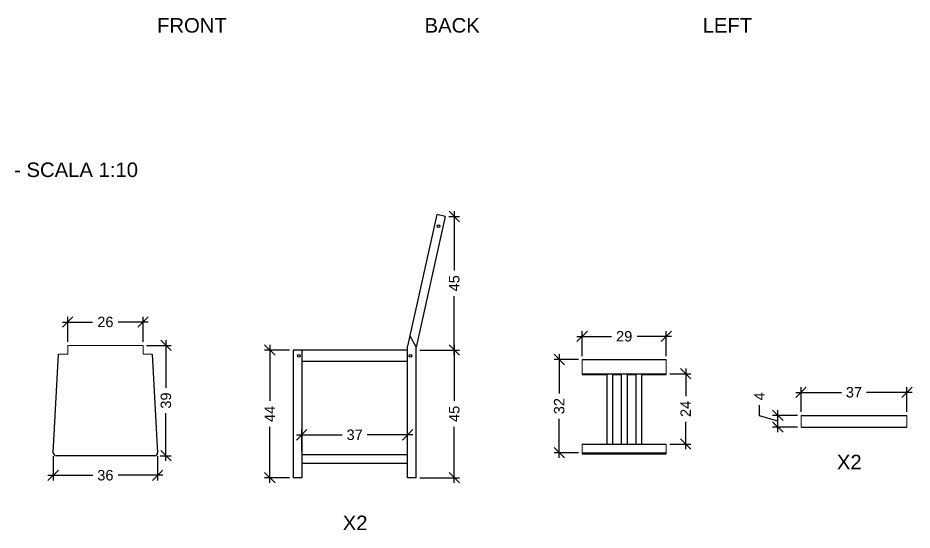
# Model space of a CAD drawing. Header units: inches. Extents: x -56 to 1054, y -93 to 354.
# Drawn here: x 167.1 to 475.4, y -93 to 83.5 of the extents above; entities that cross this region are included whole.
import ezdxf

# ---------------------------------------------------------------- set-up
doc = ezdxf.new("R2010")
doc.units = ezdxf.units.IN
doc.header["$MEASUREMENT"] = 0
doc.layers.get('0').update_dxf_attribs({"lineweight": 30})
doc.layers.add('G-ANNO-TEXT', color=3, linetype='Continuous')
doc.layers.add('quote', color=7, linetype='Continuous', lineweight=20)
doc.layers.add('Viti', color=4, linetype='Continuous', lineweight=25)
doc.styles.add('ARIAL', font='Arial.ttf')
doc.dimstyles.new('TICK_36', dxfattribs={"dimtxt": 3.6, "dimasz": 3.6, "dimexe": 1.8, "dimexo": 1.2, "dimgap": 1.8, "dimtad": 0, "dimdec": 0, "dimzin": 0, "dimdsep": 46, "dimtxsty": 'ARIAL', "dimblk": 'OBLIQUE', "dimcen": 1.8, "dimdle": 1.8, "dimclrd": 256, "dimclrt": 256, "dimadec": 0, "dimazin": 0, "dimtfac": 1, "dimtdec": 0, "dimtmove": 1, "dimatfit": 3, "dimldrblk": 'OPEN90', "dimfxl": 1, "dimtfill": 1, "dimtolj": 1, "dimtzin": 0, "dimarcsym": 0})

# ---------------------------------------------------------------- blocks, each defined once
blk = doc.blocks.new('_Oblique')
at = {"color": 0, "linetype": 'ByBlock', "lineweight": -2}
blk.add_line((-0.5, -0.5), (0.5, 0.5), dxfattribs=at)
blk = doc.blocks.new('*D24')
at = {"layer": 'quote', "lineweight": -2, "transparency": 16777216}
for p, q in [((218.17, -27.54), (218.17, -43.98)), ((218.17, -69.14), (218.17, -52.69))]:
    blk.add_line(p, q, dxfattribs=at)
at = {"layer": 'quote', "color": 0, "lineweight": -2, "transparency": 16777216}
for p, q in [((211.5, -29.34), (219.97, -29.34)), ((216.21, -67.34), (219.97, -67.34))]:
    blk.add_line(p, q, dxfattribs=at)
at = {"layer": 'quote', "lineweight": -2, "transparency": 16777216, "xscale": 3.6, "yscale": 3.6, "zscale": 3.6}
for p, rotation in [((218.17, -29.34), 90), ((218.17, -67.34), 270)]:
    blk.add_blockref('_Oblique', p, dxfattribs=dict(at, rotation=rotation))
at = {"layer": 'quote', "transparency": 16777216, "insert": (218.17, -48.34), "char_height": 3.6, "attachment_point": 5, "rotation": 90, "style": 'ARIAL', "bg_fill": 3, "box_fill_scale": 1.25, "bg_fill_color": 256, "bg_fill_true_color": 13158600, "bg_fill_transparency": 0}
blk.add_mtext('\\A1;39', dxfattribs=at)
blk = doc.blocks.new('_Open90')
at = {"color": 0, "linetype": 'ByBlock', "lineweight": -2}
for p, q in [((0, 0), (-1, 0)), ((-0.5, 0.5), (0, 0)), ((0, 0), (-0.5, -0.5))]:
    blk.add_line(p, q, dxfattribs=at)
blk = doc.blocks.new('*D25')
at = {"layer": 'quote', "color": 0, "lineweight": -2, "transparency": 16777216}
for p, q in [((179.3, -67.54), (179.3, -75.89)), ((215.3, -67.54), (215.3, -75.89))]:
    blk.add_line(p, q, dxfattribs=at)
at = {"layer": 'quote', "lineweight": -2, "transparency": 16777216}
for p, q in [((177.5, -74.09), (192.95, -74.09)), ((217.1, -74.09), (201.66, -74.09))]:
    blk.add_line(p, q, dxfattribs=at)
at = {"layer": 'quote', "lineweight": -2, "transparency": 16777216, "xscale": 3.6, "yscale": 3.6, "zscale": 3.6, "rotation": 180}
blk.add_blockref('_Oblique', (179.3, -74.09), dxfattribs=at)
at = {"layer": 'quote', "lineweight": -2, "transparency": 16777216, "xscale": 3.6, "yscale": 3.6, "zscale": 3.6}
blk.add_blockref('_Oblique', (215.3, -74.09), dxfattribs=at)
at = {"layer": 'quote', "transparency": 16777216, "insert": (197.3, -74.09), "char_height": 3.6, "attachment_point": 5, "style": 'ARIAL', "bg_fill": 3, "box_fill_scale": 1.25, "bg_fill_color": 256, "bg_fill_true_color": 13158600, "bg_fill_transparency": 0}
blk.add_mtext('\\A1;36', dxfattribs=at)
blk = doc.blocks.new('*D26')
at = {"layer": 'quote', "lineweight": -2, "transparency": 16777216}
for p, q in [((253.99, -29.13), (253.99, -48.48)), ((253.99, -76.73), (253.99, -57.38))]:
    blk.add_line(p, q, dxfattribs=at)
at = {"layer": 'quote', "color": 0, "lineweight": -2, "transparency": 16777216}
for p, q in [((260.79, -30.93), (252.19, -30.93)), ((260.79, -74.93), (252.19, -74.93))]:
    blk.add_line(p, q, dxfattribs=at)
at = {"layer": 'quote', "lineweight": -2, "transparency": 16777216, "xscale": 3.6, "yscale": 3.6, "zscale": 3.6}
for p, rotation in [((253.99, -30.93), 90), ((253.99, -74.93), 270)]:
    blk.add_blockref('_Oblique', p, dxfattribs=dict(at, rotation=rotation))
at = {"layer": 'quote', "transparency": 16777216, "insert": (253.99, -52.93), "char_height": 3.6, "attachment_point": 5, "rotation": 90, "style": 'ARIAL', "bg_fill": 3, "box_fill_scale": 1.25, "bg_fill_color": 256, "bg_fill_true_color": 13158600, "bg_fill_transparency": 0}
blk.add_mtext('\\A1;44', dxfattribs=at)
blk = doc.blocks.new('*D27')
at = {"layer": 'quote', "color": 0, "lineweight": -2, "transparency": 16777216}
for p, q in [((264.99, -65.73), (264.99, -58.34)), ((301.49, -65.73), (301.49, -58.34))]:
    blk.add_line(p, q, dxfattribs=at)
at = {"layer": 'quote', "lineweight": -2, "transparency": 16777216}
for p, q in [((263.19, -60.14), (278.89, -60.14)), ((303.29, -60.14), (287.6, -60.14))]:
    blk.add_line(p, q, dxfattribs=at)
at = {"layer": 'quote', "lineweight": -2, "transparency": 16777216, "xscale": 3.6, "yscale": 3.6, "zscale": 3.6, "rotation": 180}
blk.add_blockref('_Oblique', (264.99, -60.14), dxfattribs=at)
at = {"layer": 'quote', "lineweight": -2, "transparency": 16777216, "xscale": 3.6, "yscale": 3.6, "zscale": 3.6}
blk.add_blockref('_Oblique', (301.49, -60.14), dxfattribs=at)
at = {"layer": 'quote', "transparency": 16777216, "insert": (283.24, -60.14), "char_height": 3.6, "attachment_point": 5, "style": 'ARIAL', "bg_fill": 3, "box_fill_scale": 1.25, "bg_fill_color": 256, "bg_fill_true_color": 13158600, "bg_fill_transparency": 0}
blk.add_mtext('\\A1;37', dxfattribs=at)
blk = doc.blocks.new('*D28')
at = {"layer": 'quote', "lineweight": -2, "transparency": 16777216}
for p, q in [((317.59, 16.87), (317.59, -3.48)), ((317.59, -32.73), (317.59, -12.38))]:
    blk.add_line(p, q, dxfattribs=at)
at = {"layer": 'quote', "color": 0, "lineweight": -2, "transparency": 16777216}
for p, q in [((315.69, 15.07), (319.39, 15.07)), ((315.69, -30.93), (319.39, -30.93))]:
    blk.add_line(p, q, dxfattribs=at)
at = {"layer": 'quote', "lineweight": -2, "transparency": 16777216, "xscale": 3.6, "yscale": 3.6, "zscale": 3.6}
for p, rotation in [((317.59, 15.07), 90), ((317.59, -30.93), 270)]:
    blk.add_blockref('_Oblique', p, dxfattribs=dict(at, rotation=rotation))
at = {"layer": 'quote', "transparency": 16777216, "insert": (317.59, -7.93), "char_height": 3.6, "attachment_point": 5, "rotation": 90, "style": 'ARIAL', "bg_fill": 3, "box_fill_scale": 1.25, "bg_fill_color": 256, "bg_fill_true_color": 13158600, "bg_fill_transparency": 0}
blk.add_mtext('\\A1;45', dxfattribs=at)
blk = doc.blocks.new('*D29')
at = {"layer": 'quote', "lineweight": -2, "transparency": 16777216}
for p, q in [((317.59, -29.13), (317.59, -48.48)), ((317.59, -76.73), (317.59, -57.38))]:
    blk.add_line(p, q, dxfattribs=at)
at = {"layer": 'quote', "color": 0, "lineweight": -2, "transparency": 16777216}
for p, q in [((305.69, -30.93), (319.39, -30.93)), ((305.69, -74.93), (319.39, -74.93))]:
    blk.add_line(p, q, dxfattribs=at)
at = {"layer": 'quote', "lineweight": -2, "transparency": 16777216, "xscale": 3.6, "yscale": 3.6, "zscale": 3.6}
for p, rotation in [((317.59, -30.93), 90), ((317.59, -74.93), 270)]:
    blk.add_blockref('_Oblique', p, dxfattribs=dict(at, rotation=rotation))
at = {"layer": 'quote', "transparency": 16777216, "insert": (317.59, -52.93), "char_height": 3.6, "attachment_point": 5, "rotation": 90, "style": 'ARIAL', "bg_fill": 3, "box_fill_scale": 1.25, "bg_fill_color": 256, "bg_fill_true_color": 13158600, "bg_fill_transparency": 0}
blk.add_mtext('\\A1;45', dxfattribs=at)
blk = doc.blocks.new('*D31')
at = {"layer": 'quote', "color": 0, "lineweight": -2, "transparency": 16777216}
for p, q in [((361.65, -33.01), (361.65, -24.41)), ((390.65, -33.01), (390.65, -24.41))]:
    blk.add_line(p, q, dxfattribs=at)
at = {"layer": 'quote', "lineweight": -2, "transparency": 16777216}
for p, q in [((359.85, -26.21), (371.73, -26.21)), ((392.45, -26.21), (380.58, -26.21))]:
    blk.add_line(p, q, dxfattribs=at)
at = {"layer": 'quote', "lineweight": -2, "transparency": 16777216, "xscale": 3.6, "yscale": 3.6, "zscale": 3.6, "rotation": 180}
blk.add_blockref('_Oblique', (361.65, -26.21), dxfattribs=at)
at = {"layer": 'quote', "lineweight": -2, "transparency": 16777216, "xscale": 3.6, "yscale": 3.6, "zscale": 3.6}
blk.add_blockref('_Oblique', (390.65, -26.21), dxfattribs=at)
at = {"layer": 'quote', "transparency": 16777216, "insert": (376.15, -26.21), "char_height": 3.6, "attachment_point": 5, "style": 'ARIAL', "bg_fill": 3, "box_fill_scale": 1.25, "bg_fill_color": 256, "bg_fill_true_color": 13158600, "bg_fill_transparency": 0}
blk.add_mtext('\\A1;29', dxfattribs=at)
blk = doc.blocks.new('*D32')
at = {"layer": 'quote', "lineweight": -2, "transparency": 16777216}
for p, q in [((353.76, -32.41), (353.76, -45.93)), ((353.76, -68.11), (353.76, -54.59))]:
    blk.add_line(p, q, dxfattribs=at)
at = {"layer": 'quote', "color": 0, "lineweight": -2, "transparency": 16777216}
for p, q in [((360.45, -34.21), (351.96, -34.21)), ((360.45, -66.31), (351.96, -66.31))]:
    blk.add_line(p, q, dxfattribs=at)
at = {"layer": 'quote', "lineweight": -2, "transparency": 16777216, "xscale": 3.6, "yscale": 3.6, "zscale": 3.6}
for p, rotation in [((353.76, -34.21), 90), ((353.76, -66.31), 270)]:
    blk.add_blockref('_Oblique', p, dxfattribs=dict(at, rotation=rotation))
at = {"layer": 'quote', "transparency": 16777216, "insert": (353.76, -50.26), "char_height": 3.6, "attachment_point": 5, "rotation": 90, "style": 'ARIAL', "bg_fill": 3, "box_fill_scale": 1.25, "bg_fill_color": 256, "bg_fill_true_color": 13158600, "bg_fill_transparency": 0}
blk.add_mtext('\\A1;32', dxfattribs=at)
blk = doc.blocks.new('*D33')
at = {"layer": 'quote', "color": 0, "lineweight": -2, "transparency": 16777216}
for p, q in [((391.85, -39.09), (399.15, -39.09)), ((391.85, -63.31), (399.15, -63.31))]:
    blk.add_line(p, q, dxfattribs=at)
at = {"layer": 'quote', "lineweight": -2, "transparency": 16777216}
for p, q in [((397.35, -37.29), (397.35, -46.77)), ((397.35, -65.11), (397.35, -55.63))]:
    blk.add_line(p, q, dxfattribs=at)
at = {"layer": 'quote', "lineweight": -2, "transparency": 16777216, "xscale": 3.6, "yscale": 3.6, "zscale": 3.6}
for p, rotation in [((397.35, -39.09), 90), ((397.35, -63.31), 270)]:
    blk.add_blockref('_Oblique', p, dxfattribs=dict(at, rotation=rotation))
at = {"layer": 'quote', "transparency": 16777216, "insert": (397.35, -51.2), "char_height": 3.6, "attachment_point": 5, "rotation": 90, "style": 'ARIAL', "bg_fill": 3, "box_fill_scale": 1.25, "bg_fill_color": 256, "bg_fill_true_color": 13158600, "bg_fill_transparency": 0}
blk.add_mtext('\\A1;24', dxfattribs=at)
blk = doc.blocks.new('*D34')
at = {"layer": 'quote', "lineweight": -2, "transparency": 16777216}
for p, q in [((422.82, -53.57), (422.82, -49.97)), ((429.12, -59.26), (429.12, -51.66)), ((429.12, -55.46), (422.82, -53.57))]:
    blk.add_line(p, q, dxfattribs=at)
at = {"layer": 'quote', "color": 0, "lineweight": -2, "transparency": 16777216}
for p, q in [((435.91, -53.46), (427.32, -53.46)), ((435.91, -57.46), (427.32, -57.46))]:
    blk.add_line(p, q, dxfattribs=at)
at = {"layer": 'quote', "lineweight": -2, "transparency": 16777216, "xscale": 3.6, "yscale": 3.6, "zscale": 3.6}
for p, rotation in [((429.12, -53.46), 90), ((429.12, -57.46), 270)]:
    blk.add_blockref('_Oblique', p, dxfattribs=dict(at, rotation=rotation))
at = {"layer": 'quote', "transparency": 16777216, "insert": (422.82, -46.92), "char_height": 3.6, "attachment_point": 5, "rotation": 90, "style": 'ARIAL', "bg_fill": 3, "box_fill_scale": 1.25, "bg_fill_color": 256, "bg_fill_true_color": 13158600, "bg_fill_transparency": 0}
blk.add_mtext('\\A1;4', dxfattribs=at)
blk = doc.blocks.new('*D35')
at = {"layer": 'quote', "lineweight": -2, "transparency": 16777216}
for p, q in [((435.31, -45.51), (451.01, -45.51)), ((475.41, -45.51), (459.71, -45.51))]:
    blk.add_line(p, q, dxfattribs=at)
at = {"layer": 'quote', "color": 0, "lineweight": -2, "transparency": 16777216}
for p, q in [((437.11, -52.26), (437.11, -43.71)), ((473.61, -52.26), (473.61, -43.71))]:
    blk.add_line(p, q, dxfattribs=at)
at = {"layer": 'quote', "lineweight": -2, "transparency": 16777216, "xscale": 3.6, "yscale": 3.6, "zscale": 3.6, "rotation": 180}
blk.add_blockref('_Oblique', (437.11, -45.51), dxfattribs=at)
at = {"layer": 'quote', "lineweight": -2, "transparency": 16777216, "xscale": 3.6, "yscale": 3.6, "zscale": 3.6}
blk.add_blockref('_Oblique', (473.61, -45.51), dxfattribs=at)
at = {"layer": 'quote', "transparency": 16777216, "insert": (455.36, -45.51), "char_height": 3.6, "attachment_point": 5, "style": 'ARIAL', "bg_fill": 3, "box_fill_scale": 1.25, "bg_fill_color": 256, "bg_fill_true_color": 13158600, "bg_fill_transparency": 0}
blk.add_mtext('\\A1;37', dxfattribs=at)
blk = doc.blocks.new('*D42')
at = {"layer": 'quote', "lineweight": -2, "transparency": 16777216}
for p, q in [((182.5, -21.27), (192.87, -21.27)), ((212.1, -21.27), (201.73, -21.27))]:
    blk.add_line(p, q, dxfattribs=at)
at = {"layer": 'quote', "color": 0, "lineweight": -2, "transparency": 16777216}
for p, q in [((184.3, -28.14), (184.3, -19.47)), ((210.3, -28.14), (210.3, -19.47))]:
    blk.add_line(p, q, dxfattribs=at)
at = {"layer": 'quote', "lineweight": -2, "transparency": 16777216, "xscale": 3.6, "yscale": 3.6, "zscale": 3.6, "rotation": 180}
blk.add_blockref('_Oblique', (184.3, -21.27), dxfattribs=at)
at = {"layer": 'quote', "lineweight": -2, "transparency": 16777216, "xscale": 3.6, "yscale": 3.6, "zscale": 3.6}
blk.add_blockref('_Oblique', (210.3, -21.27), dxfattribs=at)
at = {"layer": 'quote', "transparency": 16777216, "insert": (197.3, -21.27), "char_height": 3.6, "attachment_point": 5, "style": 'ARIAL', "bg_fill": 3, "box_fill_scale": 1.25, "bg_fill_color": 256, "bg_fill_true_color": 13158600, "bg_fill_transparency": 0}
blk.add_mtext('\\A1;26', dxfattribs=at)

msp = doc.modelspace()

# ---------------------------------------------------------------- linework, layer by layer
for p, q in [((311.56, 15.72), (301.49, -29.6)), ((314.49, 15.07), (311.56, 15.72)), ((314.49, 15.07), (304.49, -29.93)), ((302.29, -26), (304.49, -29.93)), ((301.49, -74.93), (301.49, -29.6)), ((304.49, -74.93), (304.49, -29.93)), ((179.3, -66.34), (181.14, -32.34)), ((213.46, -32.34), (215.3, -66.34)), ((261.99, -30.93), (261.99, -74.93)), ((301.49, -30.93), (261.99, -30.93)), ((264.99, -30.93), (264.99, -74.93)), ((301.49, -34.93), (264.99, -34.93)), ((361.65, -34.21), (390.65, -34.21)), ((361.65, -39.09), (390.65, -39.09)), ((361.65, -39.41), (370.15, -39.41)), ((370.15, -39.09), (370.15, -63.31)), ((372.15, -39.09), (372.15, -63.31)), ((372.15, -39.41), (375.15, -39.41)), ((375.15, -39.09), (375.15, -63.31)), ((375.15, -39.09), (375.15, -63.31)), ((375.15, -39.09), (377.15, -39.09)), ((377.15, -39.09), (377.15, -63.31)), ((377.15, -39.09), (377.15, -63.31)), ((377.15, -39.41), (380.15, -39.41)), ((380.15, -39.09), (380.15, -63.31)), ((382.15, -39.09), (382.15, -63.31)), ((382.15, -39.41), (390.65, -39.41)), ((437.11, -53.46), (473.61, -53.46)), ((437.11, -57.46), (473.61, -57.46)), ((361.65, -63.31), (390.65, -63.31)), ((214.3, -67.34), (180.3, -67.34)), ((264.99, -66.93), (301.49, -66.93)), ((361.65, -66.31), (390.65, -66.31)), ((361.65, -66.64), (390.65, -66.64)), ((264.99, -69.93), (301.49, -69.93)), ((264.99, -74.93), (261.99, -74.93)), ((304.49, -74.93), (301.49, -74.93))]:
    msp.add_line(p, q)
for centre, start, end in [((180.3, -66.34), 180, 270), ((214.3, -66.34), 270, 0)]:
    msp.add_arc(centre, 1, start, end)
at = {"layer": 'quote'}
for p, q in [((184.3, -29.34), (210.3, -29.34)), ((184.3, -32.34), (184.3, -29.34)), ((210.3, -29.34), (210.3, -32.34)), ((184.3, -32.34), (181.14, -32.34)), ((210.3, -32.34), (213.46, -32.34)), ((361.65, -34.21), (361.65, -39.41)), ((390.65, -34.21), (390.65, -39.41)), ((437.11, -57.46), (437.11, -53.46)), ((473.61, -53.46), (473.61, -57.46)), ((361.65, -63.31), (361.65, -66.64)), ((390.65, -63.31), (390.65, -66.64)), ((180.3, -67.34), (214.3, -67.34)), ((264.99, -74.93), (264.99, -69.93))]:
    msp.add_line(p, q, dxfattribs=at)
at = {"layer": 'Viti'}
for centre in [(312.14, 11.75), (263.99, -32.93), (302.49, -32.93)]:
    msp.add_circle(centre, 0.5, dxfattribs=at)

# ---------------------------------------------------------------- texts
at = {"layer": 'G-ANNO-TEXT', "char_height": 5, "attachment_point": 1, "style": 'ARIAL'}
for s, width, insert in [('{\\fArial|b0|i0|c0|p0;FRONT}', 9, (215.11, 83.44)), ('{\\fArial|b0|i0|c0|p0;BACK}', 9, (307.34, 83.44)), ('{\\fArial|b0|i0|c0|p0;LEFT}', 9, (403.19, 83.44)), ('{\\fArial|b0|i0|c0|p0;ABACO - SCALA 1:10}', 77.0006, (139.45, 33.68)), ('{\\fArial|b0|i0|c0|p0;X2}', 9, (449.48, -67.02)), ('{\\fArial|b0|i0|c0|p0;X2}', 9, (279.12, -87.98))]:
    msp.add_mtext_dynamic_manual_height_columns(s, width=width, gutter_width=2.5, heights=[0], dxfattribs=dict(at, insert=insert))

# ---------------------------------------------------------------- next in the draw order: dimensions: what is measured, and where the dimension line sits
at = {"layer": 'quote'}
for base, p1, p2, text, picture, middle in [((317.59, -30.93), (314.49, 15.07), (314.49, -30.93), '45', '*D28', (317.59, -7.93)), ((218.17, -67.34), (210.3, -29.34), (215.01, -67.34), '39', '*D24', (218.17, -48.34))]:
    dim = msp.add_linear_dim(base=base, p1=p1, p2=p2, angle=90, text=text, dimstyle='TICK_36', dxfattribs=at)
    dim.commit()
    dim.dimension.update_dxf_attribs({"geometry": picture, "text_midpoint": middle})
dim = msp.add_linear_dim(base=(390.65, -26.21), p1=(361.65, -34.21), p2=(390.65, -34.21), dimstyle='TICK_36', dxfattribs=at)
dim.commit()
dim.dimension.update_dxf_attribs({"geometry": '*D31', "text_midpoint": (376.15, -26.21)})
for base, p1, p2, picture, middle in [((253.99, -74.93), (261.99, -30.93), (261.99, -74.93), '*D26', (253.99, -52.93)), ((397.35, -63.31), (390.65, -39.09), (390.65, -63.31), '*D33', (397.35, -51.2)), ((429.12, -53.46), (437.11, -57.46), (437.11, -53.46), '*D34', (422.82, -48.17))]:
    dim = msp.add_linear_dim(base=base, p1=p1, p2=p2, angle=90, dimstyle='TICK_36', dxfattribs=at)
    dim.commit()
    dim.dimension.update_dxf_attribs({"geometry": picture, "text_midpoint": middle})

# ---------------------------------------------------------------- next in the draw order: dimensions: what is measured, and where the dimension line sits
for base, p1, p2, picture, middle in [((210.3, -21.27), (184.3, -29.34), (210.3, -29.34), '*D42', (197.3, -21.27)), ((473.61082948, -45.50850842), (437.11082948, -53.46399726), (473.61082948, -53.46399726), '*D35', (455.36082948, -45.50850842)), ((301.49275739, -60.13968977), (264.99275739, -66.92995482), (301.49275739, -66.92995482), '*D27', (283.24275739, -60.13968977)), ((215.3, -74.09), (179.3, -66.34), (215.3, -66.34), '*D25', (197.3, -74.09))]:
    dim = msp.add_linear_dim(base=base, p1=p1, p2=p2, dimstyle='TICK_36', dxfattribs=at)
    dim.commit()
    dim.dimension.update_dxf_attribs({"geometry": picture, "text_midpoint": middle})
dim = msp.add_linear_dim(base=(353.76, -66.31), p1=(361.65, -34.21), p2=(361.65, -66.31), angle=90, dimstyle='TICK_36', dxfattribs=at)
dim.commit()
dim.dimension.update_dxf_attribs({"geometry": '*D32', "text_midpoint": (353.76, -50.26)})

# ---------------------------------------------------------------- next in the draw order: dimensions: what is measured, and where the dimension line sits
dim = msp.add_linear_dim(base=(317.59, -74.93), p1=(304.49, -30.93), p2=(304.49, -74.93), angle=90, text='45', dimstyle='TICK_36', dxfattribs=at)
dim.commit()
dim.dimension.update_dxf_attribs({"geometry": '*D29', "text_midpoint": (317.59, -52.93)})

doc.saveas('drawing.dxf')
